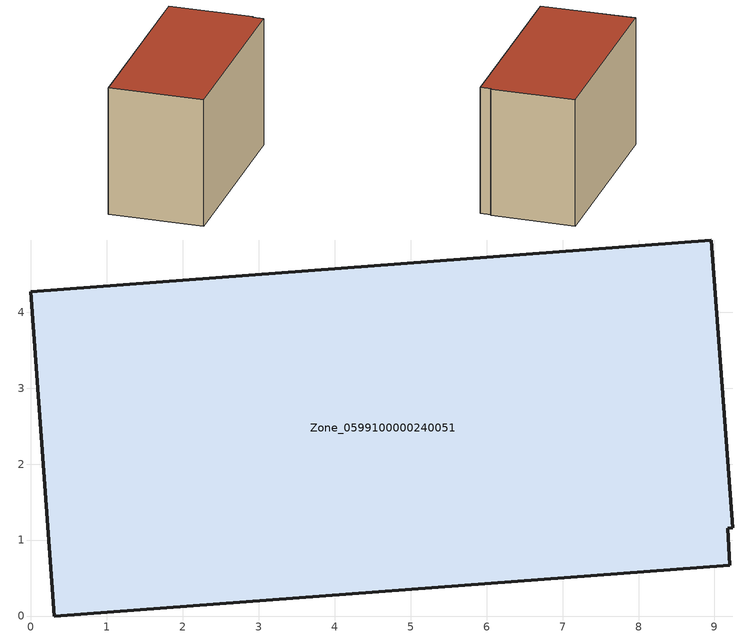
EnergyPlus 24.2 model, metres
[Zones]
Zone_0599100000240051
 floor ground (C_G): 9.24,1.17 9.18,1.16 9.2,0.67 0.31,0 0,4.27 8.96,4.95 z0
 wall outside (C_F): 9.24,1.17 8.96,4.95 0,4.27 0.31,0 9.2,0.67 9.18,1.16 9.24,1.17 z0:5.94
 roof outside (C_R): 9.18,1.16 9.24,1.17 8.96,4.95 0,4.27 0.31,0 9.2,0.67 z5.94
[BUILDING]
Pand.0599100000240051: North Axis=0; Terrain=City; Loads Convergence Tolerance Value=0.04; Temperature Convergence Tolerance Value=0.4; Solar Distribution=FullExterior; Maximum Number of Warmup Days=25; Minimum Number of Warmup Days=1
[Site:Location]
Rotterdam.The.Hague.AP_ZH_NLD Design_Conditions: Latitude=51.96; Longitude=4.45; Time Zone=1; Elevation=-4.5
[SITE:GROUNDTEMPERATURE:BUILDINGSURFACE]
18, 18, 18, 18, 18, 18, 18, 18, 18, 18, 18, 18
[MATERIAL] Thermal Absorptance=0.9; Solar Absorptance=0.7; Visible Absorptance=0.7
Name | Roughness | Thickness | Conductivity | Density | Specific Heat
G.TI.1946-1964 | MediumSmooth | 0.15 | 1 | 540 | 1210
F.TI.1946-1964 | Rough | 0.3 | 0.857143 | 1920 | 840
R.TI.1946-1964 | MediumRough | 0.2 | 0.277778 | 1500 | 1000
[CONSTRUCTION]
C_G: G.TI.1946-1964
C_F: F.TI.1946-1964
C_R: R.TI.1946-1964
[ZONE]
Zone_0599100000240051: Type=1; Multiplier=1; Ceiling Height=Autocalculate; Volume=Autocalculate; Floor Area=autocalculate; Part of Total Floor Area=Yes
[ZONEINFILTRATION:DESIGNFLOWRATE]
Infil_Zone_0599100000240051: Zone or ZoneList or Space or SpaceList=Zone_0599100000240051; Schedule=AlwaysOn; Design Flow Rate Calculation Method=Flow/Area; Flow Rate per Floor Area=0.003; Constant Term Coefficient=1; Temperature Term Coefficient=0; Velocity Term Coefficient=0; Velocity Squared Term Coefficient=0
[HVACTEMPLATE:ZONE:IDEALLOADSAIRSYSTEM]
Zone_0599100000240051: Maximum Heating Supply Air Temperature=50; Minimum Cooling Supply Air Temperature=13; Maximum Heating Supply Air Humidity Ratio=0.0156; Minimum Cooling Supply Air Humidity Ratio=0.0077; Heating Limit=NoLimit; Cooling Limit=NoLimit; Dehumidification Control Type=ConstantSensibleHeatRatio; Cooling Sensible Heat Ratio=0.7; Dehumidification Setpoint=60; Humidification Control Type=None; Humidification Setpoint=30; Outdoor Air Method=None; Outdoor Air Flow Rate per Person=0.00944; Outdoor Air Flow Rate per Zone Floor Area=0; Outdoor Air Flow Rate per Zone=0; Demand Controlled Ventilation Type=None; Outdoor Air Economizer Type=NoEconomizer; Heat Recovery Type=None; Sensible Heat Recovery Effectiveness=0.7; Latent Heat Recovery Effectiveness=0.65
[ZONECONTROL:THERMOSTAT]
ThermostatControl_Zone_0599100000240051: Zone or ZoneList=Zone_0599100000240051; Control Type Schedule=DualSetpointControlType; Control 1=Thermostat_Zone_0599100000240051; Temperature Difference Between Cutout And Setpoint=0
[THERMOSTATSETPOINT:DUALSETPOINT]
Thermostat_Zone_0599100000240051: Heating Setpoint Temperature Schedule=HeatingSetpoint_Zone_0599100000240051; Cooling Setpoint Temperature Schedule=CoolingSetpoint_Zone_0599100000240051
[SCHEDULE:COMPACT]
HeatingSetpoint_Zone_0599100000240051: Through: 12/31, For: AllDays, Until: 24:00, 21
CoolingSetpoint_Zone_0599100000240051: Through: 12/31, For: AllDays, Until: 24:00, 24
DualSetpointControlType: Through: 12/31, For: AllDays, Until: 24:00, 4
AlwaysOn: Through: 12/31, For: AllDays, Until: 24:00, 1
